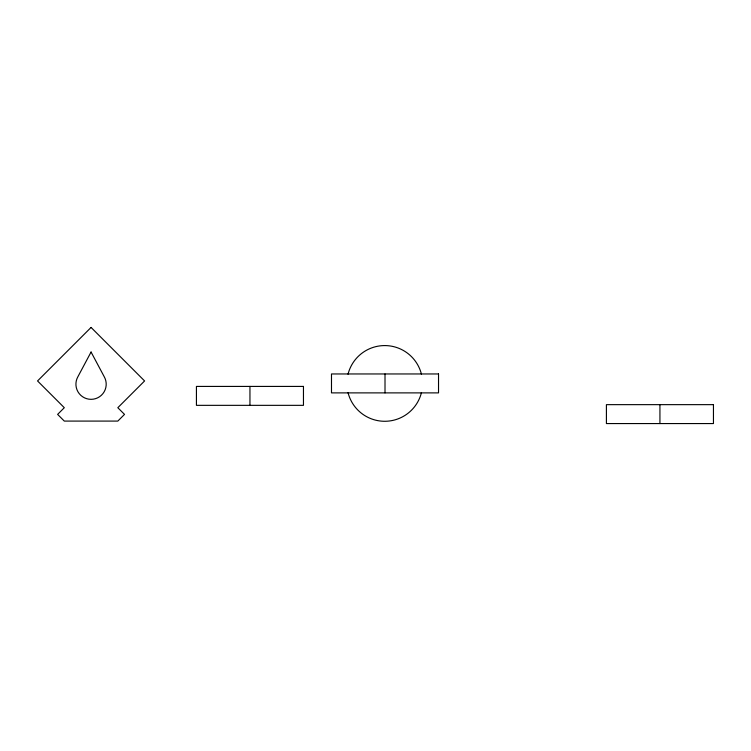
<?xml version="1.0" encoding="UTF-8"?>
<svg xmlns="http://www.w3.org/2000/svg" width="751" height="751" viewBox="0 0 751 751"><rect width="100%" height="100%" fill="white"/><g stroke="black" fill="none" stroke-linecap="round" stroke-linejoin="round"><path stroke-width="1.13" d="M659.932 404.648L659.932 423.564M385.01 373.96L385.01 392.886M249.952 386.418L249.952 405.343M421.452 392.623A37.841 37.841 0 0 1 348.032 392.623M348.032 374.233A37.841 37.841 0 0 1 421.452 374.233M91.068 352.031L77.954 376.626A15.133 15.133 0 0 0 91.068 399.335A15.133 15.133 0 0 0 104.173 376.626L91.068 352.031M91.068 327.436L37.55 380.945L64.304 407.709L57.62 414.392L64.304 421.086L117.823 421.086L124.516 414.392L117.823 407.709L144.586 380.945L91.068 327.436M438.528 373.96L331.491 373.96L331.491 392.886L438.528 392.886L438.528 373.96M303.46 386.418L196.433 386.418L196.433 405.343L303.46 405.343L303.46 386.418M713.45 404.648L606.414 404.648L606.414 423.564L713.45 423.564L713.45 404.648"/></g></svg>
